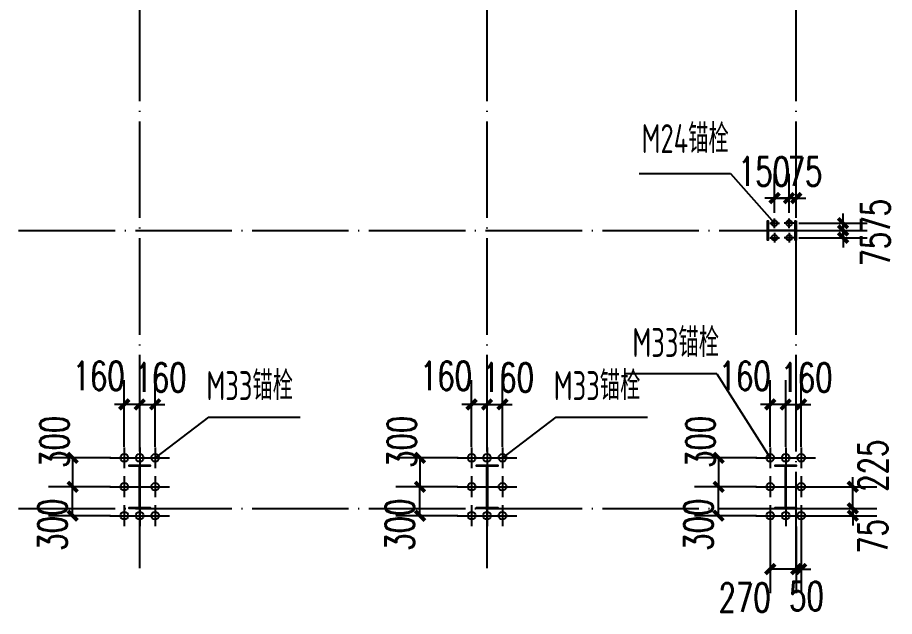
# Model space of a CAD drawing. Extents: x -33967 to 1773478, y -1022458 to -784650.
# Drawn here: x 576711 to 594888, y -1007114 to -994705 of the extents above; entities that cross this region are included whole.
import ezdxf
from ezdxf.enums import TextEntityAlignment as Align

# ---------------------------------------------------------------- set-up
doc = ezdxf.new("R2010")
doc.units = 0
doc.header["$LTSCALE"] = 1000
doc.header["$MEASUREMENT"] = 0
doc.linetypes.add('DOTE', pattern=[2.42, 2, -0.2, 0.02, -0.2])
for name, color, linetype in [('AXIS', 3, 'Continuous'), ('DOTE', 1, 'DOTE'), ('GZ', 50, 'Continuous'), ('TEXT', 7, 'Continuous')]:
    doc.layers.add(name, color=color, linetype=linetype)
doc.styles.add('_TCH_DIM_T3', font='SIMPLEX', dxfattribs={"width": 0.705882, "bigfont": 'GBCBIG'})
doc.styles.add('TSSD_Label', font='tssdeng.shx', dxfattribs={"width": 0.7, "bigfont": 'hztxt.shx'})
doc.dimstyles.new('TCH-200-2', dxfattribs={"dimtxt": 595, "dimasz": 200, "dimexe": 500, "dimexo": 600, "dimgap": 252.5, "dimtad": 1, "dimdec": 0, "dimlfac": 0.5, "dimzin": 0, "dimdsep": 46, "dimtxsty": '_TCH_DIM_T3', "dimblk": 'ARCHTICK', "dimcen": 0.09, "dimclrd": 124, "dimclre": 124, "dimclrt": 7, "dimazin": 2, "dimtfac": 1, "dimtdec": 0, "dimtix": 1, "dimtmove": 2, "dimatfit": 3, "dimfxl": 1, "dimtolj": 1, "dimtzin": 0, "dimarcsym": 0})

# ---------------------------------------------------------------- blocks, each defined once
blk = doc.blocks.new('_ArchTick')
at = {"color": 0, "linetype": 'ByBlock', "const_width": 0.4}
blk.add_lwpolyline([(-0.5, -0.5), (0.5, 0.5)], dxfattribs=at)
blk = doc.blocks.new('*D1409')
at = {"color": 124, "linetype": 'ByBlock', "lineweight": -2, "transparency": 16777216}
for p, q in [((578643, -1003826), (577353, -1003826)), ((577853, -1003826), (577853, -1004426)), ((578640, -1004426), (577353, -1004426))]:
    blk.add_line(p, q, dxfattribs=at)
at = {"layer": 'Defpoints', "color": 0, "linetype": 'ByBlock', "transparency": 16777216}
for p in [(579243, -1003826), (577853, -1004426), (579240, -1004426)]:
    blk.add_point(p, dxfattribs=at)
at = {"color": 124, "linetype": 'ByBlock', "lineweight": -2, "transparency": 16777216, "xscale": 200, "yscale": 200, "zscale": 200}
for p, rotation in [((577853, -1003826), 90), ((577853, -1004426), 270)]:
    blk.add_blockref('_ArchTick', p, dxfattribs=dict(at, rotation=rotation))
at = {"color": 7, "linetype": 'ByBlock', "transparency": 16777216, "insert": (577475, -1003496), "char_height": 595, "attachment_point": 5, "rotation": 90, "style": '_TCH_DIM_T3'}
blk.add_mtext('\\A1;300', dxfattribs=at)
blk = doc.blocks.new('*D1410')
at = {"color": 124, "linetype": 'ByBlock', "lineweight": -2, "transparency": 16777216}
for p, q in [((579243, -1003601), (579243, -1002220)), ((579563, -1003601), (579563, -1002220)), ((579243, -1002720), (579043, -1002720)), ((579243, -1002720), (579563, -1002720)), ((579563, -1002720), (579763, -1002720))]:
    blk.add_line(p, q, dxfattribs=at)
at = {"layer": 'Defpoints', "color": 0, "linetype": 'ByBlock', "transparency": 16777216}
for p in [(579563, -1002720), (579243, -1004201), (579563, -1004201)]:
    blk.add_point(p, dxfattribs=at)
at = {"color": 124, "linetype": 'ByBlock', "lineweight": -2, "transparency": 16777216, "xscale": 200, "yscale": 200, "zscale": 200}
blk.add_blockref('_ArchTick', (579243, -1002720), dxfattribs=at)
at = {"color": 124, "linetype": 'ByBlock', "lineweight": -2, "transparency": 16777216, "xscale": 200, "yscale": 200, "zscale": 200, "rotation": 180}
blk.add_blockref('_ArchTick', (579563, -1002720), dxfattribs=at)
at = {"color": 7, "linetype": 'ByBlock', "transparency": 16777216, "insert": (579675, -1002161), "char_height": 595, "attachment_point": 5, "style": '_TCH_DIM_T3'}
blk.add_mtext('\\A1;160', dxfattribs=at)
blk = doc.blocks.new('*D1411')
at = {"color": 124, "linetype": 'ByBlock', "lineweight": -2, "transparency": 16777216}
for p, q in [((578923, -1003601), (578923, -1002220)), ((579243, -1003601), (579243, -1002220)), ((578923, -1002720), (578723, -1002720)), ((579243, -1002720), (578923, -1002720)), ((579243, -1002720), (579443, -1002720))]:
    blk.add_line(p, q, dxfattribs=at)
at = {"layer": 'Defpoints', "color": 0, "linetype": 'ByBlock', "transparency": 16777216}
for p in [(578923, -1002720), (578923, -1004201), (579243, -1004201)]:
    blk.add_point(p, dxfattribs=at)
at = {"color": 124, "linetype": 'ByBlock', "lineweight": -2, "transparency": 16777216, "xscale": 200, "yscale": 200, "zscale": 200}
blk.add_blockref('_ArchTick', (578923, -1002720), dxfattribs=at)
at = {"color": 124, "linetype": 'ByBlock', "lineweight": -2, "transparency": 16777216, "xscale": 200, "yscale": 200, "zscale": 200, "rotation": 180}
blk.add_blockref('_ArchTick', (579243, -1002720), dxfattribs=at)
at = {"color": 7, "linetype": 'ByBlock', "transparency": 16777216, "insert": (578392, -1002129), "char_height": 595, "attachment_point": 5, "style": '_TCH_DIM_T3'}
blk.add_mtext('\\A1;160', dxfattribs=at)
blk = doc.blocks.new('*D1412')
at = {"color": 124, "linetype": 'ByBlock', "lineweight": -2, "transparency": 16777216}
for p, q in [((578640, -1004426), (577353, -1004426)), ((577853, -1005026), (577853, -1004426)), ((578640, -1005026), (577353, -1005026))]:
    blk.add_line(p, q, dxfattribs=at)
at = {"layer": 'Defpoints', "color": 0, "linetype": 'ByBlock', "transparency": 16777216}
for p in [(577853, -1004426), (579240, -1004426), (579240, -1005026)]:
    blk.add_point(p, dxfattribs=at)
at = {"color": 124, "linetype": 'ByBlock', "lineweight": -2, "transparency": 16777216, "xscale": 200, "yscale": 200, "zscale": 200}
for p, rotation in [((577853, -1004426), 90), ((577853, -1005026), 270)]:
    blk.add_blockref('_ArchTick', p, dxfattribs=dict(at, rotation=rotation))
at = {"color": 7, "linetype": 'ByBlock', "transparency": 16777216, "insert": (577433, -1005213), "char_height": 595, "attachment_point": 5, "rotation": 90, "style": '_TCH_DIM_T3'}
blk.add_mtext('\\A1;300', dxfattribs=at)
blk = doc.blocks.new('*D1413')
at = {"color": 124, "linetype": 'ByBlock', "lineweight": -2, "transparency": 16777216}
for p, q in [((585843, -1003826), (584553, -1003826)), ((585053, -1003826), (585053, -1004426)), ((585840, -1004426), (584553, -1004426))]:
    blk.add_line(p, q, dxfattribs=at)
at = {"layer": 'Defpoints', "color": 0, "linetype": 'ByBlock', "transparency": 16777216}
for p in [(586443, -1003826), (585053, -1004426), (586440, -1004426)]:
    blk.add_point(p, dxfattribs=at)
at = {"color": 124, "linetype": 'ByBlock', "lineweight": -2, "transparency": 16777216, "xscale": 200, "yscale": 200, "zscale": 200}
for p, rotation in [((585053, -1003826), 90), ((585053, -1004426), 270)]:
    blk.add_blockref('_ArchTick', p, dxfattribs=dict(at, rotation=rotation))
at = {"color": 7, "linetype": 'ByBlock', "transparency": 16777216, "insert": (584675, -1003496), "char_height": 595, "attachment_point": 5, "rotation": 90, "style": '_TCH_DIM_T3'}
blk.add_mtext('\\A1;300', dxfattribs=at)
blk = doc.blocks.new('*D1414')
at = {"color": 124, "linetype": 'ByBlock', "lineweight": -2, "transparency": 16777216}
for p, q in [((586443, -1003601), (586443, -1002220)), ((586763, -1003601), (586763, -1002220)), ((586443, -1002720), (586243, -1002720)), ((586443, -1002720), (586763, -1002720)), ((586763, -1002720), (586963, -1002720))]:
    blk.add_line(p, q, dxfattribs=at)
at = {"layer": 'Defpoints', "color": 0, "linetype": 'ByBlock', "transparency": 16777216}
for p in [(586763, -1002720), (586443, -1004201), (586763, -1004201)]:
    blk.add_point(p, dxfattribs=at)
at = {"color": 124, "linetype": 'ByBlock', "lineweight": -2, "transparency": 16777216, "xscale": 200, "yscale": 200, "zscale": 200}
blk.add_blockref('_ArchTick', (586443, -1002720), dxfattribs=at)
at = {"color": 124, "linetype": 'ByBlock', "lineweight": -2, "transparency": 16777216, "xscale": 200, "yscale": 200, "zscale": 200, "rotation": 180}
blk.add_blockref('_ArchTick', (586763, -1002720), dxfattribs=at)
at = {"color": 7, "linetype": 'ByBlock', "transparency": 16777216, "insert": (586875, -1002161), "char_height": 595, "attachment_point": 5, "style": '_TCH_DIM_T3'}
blk.add_mtext('\\A1;160', dxfattribs=at)
blk = doc.blocks.new('*D1415')
at = {"color": 124, "linetype": 'ByBlock', "lineweight": -2, "transparency": 16777216}
for p, q in [((586123, -1003601), (586123, -1002220)), ((586443, -1003601), (586443, -1002220)), ((586123, -1002720), (585923, -1002720)), ((586443, -1002720), (586123, -1002720)), ((586443, -1002720), (586643, -1002720))]:
    blk.add_line(p, q, dxfattribs=at)
at = {"layer": 'Defpoints', "color": 0, "linetype": 'ByBlock', "transparency": 16777216}
for p in [(586123, -1002720), (586123, -1004201), (586443, -1004201)]:
    blk.add_point(p, dxfattribs=at)
at = {"color": 124, "linetype": 'ByBlock', "lineweight": -2, "transparency": 16777216, "xscale": 200, "yscale": 200, "zscale": 200}
blk.add_blockref('_ArchTick', (586123, -1002720), dxfattribs=at)
at = {"color": 124, "linetype": 'ByBlock', "lineweight": -2, "transparency": 16777216, "xscale": 200, "yscale": 200, "zscale": 200, "rotation": 180}
blk.add_blockref('_ArchTick', (586443, -1002720), dxfattribs=at)
at = {"color": 7, "linetype": 'ByBlock', "transparency": 16777216, "insert": (585592, -1002129), "char_height": 595, "attachment_point": 5, "style": '_TCH_DIM_T3'}
blk.add_mtext('\\A1;160', dxfattribs=at)
blk = doc.blocks.new('*D1416')
at = {"color": 124, "linetype": 'ByBlock', "lineweight": -2, "transparency": 16777216}
for p, q in [((585840, -1004426), (584553, -1004426)), ((585053, -1005026), (585053, -1004426)), ((585840, -1005026), (584553, -1005026))]:
    blk.add_line(p, q, dxfattribs=at)
at = {"layer": 'Defpoints', "color": 0, "linetype": 'ByBlock', "transparency": 16777216}
for p in [(585053, -1004426), (586440, -1004426), (586440, -1005026)]:
    blk.add_point(p, dxfattribs=at)
at = {"color": 124, "linetype": 'ByBlock', "lineweight": -2, "transparency": 16777216, "xscale": 200, "yscale": 200, "zscale": 200}
for p, rotation in [((585053, -1004426), 90), ((585053, -1005026), 270)]:
    blk.add_blockref('_ArchTick', p, dxfattribs=dict(at, rotation=rotation))
at = {"color": 7, "linetype": 'ByBlock', "transparency": 16777216, "insert": (584633, -1005213), "char_height": 595, "attachment_point": 5, "rotation": 90, "style": '_TCH_DIM_T3'}
blk.add_mtext('\\A1;300', dxfattribs=at)
blk = doc.blocks.new('*D1417')
at = {"color": 124, "linetype": 'ByBlock', "lineweight": -2, "transparency": 16777216}
for p, q in [((592033, -1003826), (590743, -1003826)), ((591243, -1003826), (591243, -1004426)), ((592030, -1004426), (590743, -1004426))]:
    blk.add_line(p, q, dxfattribs=at)
at = {"layer": 'Defpoints', "color": 0, "linetype": 'ByBlock', "transparency": 16777216}
for p in [(592633, -1003826), (591243, -1004426), (592630, -1004426)]:
    blk.add_point(p, dxfattribs=at)
at = {"color": 124, "linetype": 'ByBlock', "lineweight": -2, "transparency": 16777216, "xscale": 200, "yscale": 200, "zscale": 200}
for p, rotation in [((591243, -1003826), 90), ((591243, -1004426), 270)]:
    blk.add_blockref('_ArchTick', p, dxfattribs=dict(at, rotation=rotation))
at = {"color": 7, "linetype": 'ByBlock', "transparency": 16777216, "insert": (590865, -1003496), "char_height": 595, "attachment_point": 5, "rotation": 90, "style": '_TCH_DIM_T3'}
blk.add_mtext('\\A1;300', dxfattribs=at)
blk = doc.blocks.new('*D1418')
at = {"color": 124, "linetype": 'ByBlock', "lineweight": -2, "transparency": 16777216}
for p, q in [((592633, -1003601), (592633, -1002220)), ((592953, -1003601), (592953, -1002220)), ((592633, -1002720), (592433, -1002720)), ((592633, -1002720), (592953, -1002720)), ((592953, -1002720), (593153, -1002720))]:
    blk.add_line(p, q, dxfattribs=at)
at = {"layer": 'Defpoints', "color": 0, "linetype": 'ByBlock', "transparency": 16777216}
for p in [(592953, -1002720), (592633, -1004201), (592953, -1004201)]:
    blk.add_point(p, dxfattribs=at)
at = {"color": 124, "linetype": 'ByBlock', "lineweight": -2, "transparency": 16777216, "xscale": 200, "yscale": 200, "zscale": 200}
blk.add_blockref('_ArchTick', (592633, -1002720), dxfattribs=at)
at = {"color": 124, "linetype": 'ByBlock', "lineweight": -2, "transparency": 16777216, "xscale": 200, "yscale": 200, "zscale": 200, "rotation": 180}
blk.add_blockref('_ArchTick', (592953, -1002720), dxfattribs=at)
at = {"color": 7, "linetype": 'ByBlock', "transparency": 16777216, "insert": (593065, -1002161), "char_height": 595, "attachment_point": 5, "style": '_TCH_DIM_T3'}
blk.add_mtext('\\A1;160', dxfattribs=at)
blk = doc.blocks.new('*D1419')
at = {"color": 124, "linetype": 'ByBlock', "lineweight": -2, "transparency": 16777216}
for p, q in [((592313, -1003601), (592313, -1002220)), ((592633, -1003601), (592633, -1002220)), ((592313, -1002720), (592113, -1002720)), ((592633, -1002720), (592313, -1002720)), ((592633, -1002720), (592833, -1002720))]:
    blk.add_line(p, q, dxfattribs=at)
at = {"layer": 'Defpoints', "color": 0, "linetype": 'ByBlock', "transparency": 16777216}
for p in [(592313, -1002720), (592313, -1004201), (592633, -1004201)]:
    blk.add_point(p, dxfattribs=at)
at = {"color": 124, "linetype": 'ByBlock', "lineweight": -2, "transparency": 16777216, "xscale": 200, "yscale": 200, "zscale": 200}
blk.add_blockref('_ArchTick', (592313, -1002720), dxfattribs=at)
at = {"color": 124, "linetype": 'ByBlock', "lineweight": -2, "transparency": 16777216, "xscale": 200, "yscale": 200, "zscale": 200, "rotation": 180}
blk.add_blockref('_ArchTick', (592633, -1002720), dxfattribs=at)
at = {"color": 7, "linetype": 'ByBlock', "transparency": 16777216, "insert": (591782, -1002129), "char_height": 595, "attachment_point": 5, "style": '_TCH_DIM_T3'}
blk.add_mtext('\\A1;160', dxfattribs=at)
blk = doc.blocks.new('*D1420')
at = {"color": 124, "linetype": 'ByBlock', "lineweight": -2, "transparency": 16777216}
for p, q in [((592030, -1004426), (590743, -1004426)), ((591243, -1005026), (591243, -1004426)), ((592030, -1005026), (590743, -1005026))]:
    blk.add_line(p, q, dxfattribs=at)
at = {"layer": 'Defpoints', "color": 0, "linetype": 'ByBlock', "transparency": 16777216}
for p in [(591243, -1004426), (592630, -1004426), (592630, -1005026)]:
    blk.add_point(p, dxfattribs=at)
at = {"color": 124, "linetype": 'ByBlock', "lineweight": -2, "transparency": 16777216, "xscale": 200, "yscale": 200, "zscale": 200}
for p, rotation in [((591243, -1004426), 90), ((591243, -1005026), 270)]:
    blk.add_blockref('_ArchTick', p, dxfattribs=dict(at, rotation=rotation))
at = {"color": 7, "linetype": 'ByBlock', "transparency": 16777216, "insert": (590823, -1005213), "char_height": 595, "attachment_point": 5, "rotation": 90, "style": '_TCH_DIM_T3'}
blk.add_mtext('\\A1;300', dxfattribs=at)
blk = doc.blocks.new('*D1421')
at = {"color": 124, "linetype": 'ByBlock', "lineweight": -2, "transparency": 16777216}
for p, q in [((594024, -1004426), (594024, -1004226)), ((593236, -1004426), (594524, -1004426)), ((594024, -1004876), (594024, -1004426)), ((593236, -1004876), (594524, -1004876)), ((594024, -1004876), (594024, -1005076))]:
    blk.add_line(p, q, dxfattribs=at)
at = {"layer": 'Defpoints', "color": 0, "linetype": 'ByBlock', "transparency": 16777216}
for p in [(592636, -1004426), (594024, -1004426), (592636, -1004876)]:
    blk.add_point(p, dxfattribs=at)
at = {"color": 124, "linetype": 'ByBlock', "lineweight": -2, "transparency": 16777216, "xscale": 200, "yscale": 200, "zscale": 200}
for p, rotation in [((594024, -1004426), 270), ((594024, -1004876), 90)]:
    blk.add_blockref('_ArchTick', p, dxfattribs=dict(at, rotation=rotation))
at = {"color": 7, "linetype": 'ByBlock', "transparency": 16777216, "insert": (594443, -1003989), "char_height": 595, "attachment_point": 5, "rotation": 90, "style": '_TCH_DIM_T3'}
blk.add_mtext('\\A1;225', dxfattribs=at)
blk = doc.blocks.new('*D1422')
at = {"color": 124, "linetype": 'ByBlock', "lineweight": -2, "transparency": 16777216}
for p, q in [((594024, -1004876), (594024, -1004676)), ((593236, -1004876), (594524, -1004876)), ((594024, -1005026), (594024, -1004876)), ((593236, -1005026), (594524, -1005026)), ((594024, -1005026), (594024, -1005226))]:
    blk.add_line(p, q, dxfattribs=at)
at = {"layer": 'Defpoints', "color": 0, "linetype": 'ByBlock', "transparency": 16777216}
for p in [(592636, -1004876), (594024, -1004876), (592636, -1005026)]:
    blk.add_point(p, dxfattribs=at)
at = {"color": 124, "linetype": 'ByBlock', "lineweight": -2, "transparency": 16777216, "xscale": 200, "yscale": 200, "zscale": 200}
for p, rotation in [((594024, -1004876), 270), ((594024, -1005026), 90)]:
    blk.add_blockref('_ArchTick', p, dxfattribs=dict(at, rotation=rotation))
at = {"color": 7, "linetype": 'ByBlock', "transparency": 16777216, "insert": (594443, -1005456), "char_height": 595, "attachment_point": 5, "rotation": 90, "style": '_TCH_DIM_T3'}
blk.add_mtext('\\A1;75', dxfattribs=at)
blk = doc.blocks.new('*D1423')
at = {"color": 124, "linetype": 'ByBlock', "lineweight": -2, "transparency": 16777216}
for p, q in [((592853, -1005251), (592853, -1006632)), ((592953, -1005251), (592953, -1006632)), ((592853, -1006132), (592653, -1006132)), ((592853, -1006132), (592953, -1006132)), ((592953, -1006132), (593153, -1006132))]:
    blk.add_line(p, q, dxfattribs=at)
at = {"layer": 'Defpoints', "color": 0, "linetype": 'ByBlock', "transparency": 16777216}
for p in [(592853, -1004651), (592953, -1004651), (592953, -1006132)]:
    blk.add_point(p, dxfattribs=at)
at = {"color": 124, "linetype": 'ByBlock', "lineweight": -2, "transparency": 16777216, "xscale": 200, "yscale": 200, "zscale": 200}
blk.add_blockref('_ArchTick', (592853, -1006132), dxfattribs=at)
at = {"color": 124, "linetype": 'ByBlock', "lineweight": -2, "transparency": 16777216, "xscale": 200, "yscale": 200, "zscale": 200, "rotation": 180}
blk.add_blockref('_ArchTick', (592953, -1006132), dxfattribs=at)
at = {"color": 7, "linetype": 'ByBlock', "transparency": 16777216, "insert": (593065, -1006691), "char_height": 595, "attachment_point": 5, "style": '_TCH_DIM_T3'}
blk.add_mtext('\\A1;50', dxfattribs=at)
blk = doc.blocks.new('*D1424')
at = {"color": 124, "linetype": 'ByBlock', "lineweight": -2, "transparency": 16777216}
for p, q in [((592313, -1005251), (592313, -1006632)), ((592853, -1005251), (592853, -1006632)), ((592853, -1006132), (592313, -1006132))]:
    blk.add_line(p, q, dxfattribs=at)
at = {"layer": 'Defpoints', "color": 0, "linetype": 'ByBlock', "transparency": 16777216}
for p in [(592313, -1004651), (592853, -1004651), (592313, -1006132)]:
    blk.add_point(p, dxfattribs=at)
at = {"color": 124, "linetype": 'ByBlock', "lineweight": -2, "transparency": 16777216, "xscale": 200, "yscale": 200, "zscale": 200, "rotation": 180}
blk.add_blockref('_ArchTick', (592313, -1006132), dxfattribs=at)
at = {"color": 124, "linetype": 'ByBlock', "lineweight": -2, "transparency": 16777216, "xscale": 200, "yscale": 200, "zscale": 200}
blk.add_blockref('_ArchTick', (592853, -1006132), dxfattribs=at)
at = {"color": 7, "linetype": 'ByBlock', "transparency": 16777216, "insert": (591782, -1006723), "char_height": 595, "attachment_point": 5, "style": '_TCH_DIM_T3'}
blk.add_mtext('\\A1;270', dxfattribs=at)
blk = doc.blocks.new('*D1537')
at = {"color": 124, "linetype": 'ByBlock', "lineweight": -2, "transparency": 16777216}
for p, q in [((593823, -998966), (593823, -998766)), ((592908, -998966), (594323, -998966)), ((593823, -998966), (593823, -999116)), ((592908, -999116), (594323, -999116)), ((593823, -999116), (593823, -999316))]:
    blk.add_line(p, q, dxfattribs=at)
at = {"layer": 'Defpoints', "color": 0, "linetype": 'ByBlock', "transparency": 16777216}
for p in [(592308, -998966), (592308, -999116), (593823, -999116)]:
    blk.add_point(p, dxfattribs=at)
at = {"color": 124, "linetype": 'ByBlock', "lineweight": -2, "transparency": 16777216, "xscale": 200, "yscale": 200, "zscale": 200}
for p, rotation in [((593823, -998966), 270), ((593823, -999116), 90)]:
    blk.add_blockref('_ArchTick', p, dxfattribs=dict(at, rotation=rotation))
at = {"color": 7, "linetype": 'ByBlock', "transparency": 16777216, "insert": (594498, -998823), "char_height": 595, "attachment_point": 5, "rotation": 90, "style": '_TCH_DIM_T3'}
blk.add_mtext('\\A1;75', dxfattribs=at)
blk = doc.blocks.new('*D1538')
at = {"color": 124, "linetype": 'ByBlock', "lineweight": -2, "transparency": 16777216}
for p, q in [((593823, -999116), (593823, -998916)), ((592908, -999116), (594323, -999116)), ((593823, -999266), (593823, -999116)), ((592908, -999266), (594323, -999266)), ((593823, -999266), (593823, -999466))]:
    blk.add_line(p, q, dxfattribs=at)
at = {"layer": 'Defpoints', "color": 0, "linetype": 'ByBlock', "transparency": 16777216}
for p in [(592308, -999116), (593823, -999116), (592308, -999266)]:
    blk.add_point(p, dxfattribs=at)
at = {"color": 124, "linetype": 'ByBlock', "lineweight": -2, "transparency": 16777216, "xscale": 200, "yscale": 200, "zscale": 200}
for p, rotation in [((593823, -999116), 270), ((593823, -999266), 90)]:
    blk.add_blockref('_ArchTick', p, dxfattribs=dict(at, rotation=rotation))
at = {"color": 7, "linetype": 'ByBlock', "transparency": 16777216, "insert": (594498, -999505), "char_height": 595, "attachment_point": 5, "rotation": 90, "style": '_TCH_DIM_T3'}
blk.add_mtext('\\A1;75', dxfattribs=at)
blk = doc.blocks.new('*D1539')
at = {"color": 124, "linetype": 'ByBlock', "lineweight": -2, "transparency": 16777216}
for p, q in [((592703, -998752), (592703, -997945)), ((592853, -998752), (592853, -997945)), ((592703, -998445), (592503, -998445)), ((592853, -998445), (592703, -998445)), ((592853, -998445), (593053, -998445))]:
    blk.add_line(p, q, dxfattribs=at)
at = {"layer": 'Defpoints', "color": 0, "linetype": 'ByBlock', "transparency": 16777216}
for p in [(592703, -998445), (592703, -999352), (592853, -999352)]:
    blk.add_point(p, dxfattribs=at)
at = {"color": 124, "linetype": 'ByBlock', "lineweight": -2, "transparency": 16777216, "xscale": 200, "yscale": 200, "zscale": 200}
blk.add_blockref('_ArchTick', (592703, -998445), dxfattribs=at)
at = {"color": 124, "linetype": 'ByBlock', "lineweight": -2, "transparency": 16777216, "xscale": 200, "yscale": 200, "zscale": 200, "rotation": 180}
blk.add_blockref('_ArchTick', (592853, -998445), dxfattribs=at)
at = {"color": 7, "linetype": 'ByBlock', "transparency": 16777216, "insert": (593033, -997895), "char_height": 595, "attachment_point": 5, "style": '_TCH_DIM_T3'}
blk.add_mtext('\\A1;75', dxfattribs=at)
blk = doc.blocks.new('*D1540')
at = {"color": 124, "linetype": 'ByBlock', "lineweight": -2, "transparency": 16777216}
for p, q in [((592403, -998752), (592403, -997945)), ((592703, -998752), (592703, -997945)), ((592403, -998445), (592203, -998445)), ((592403, -998445), (592703, -998445)), ((592703, -998445), (592903, -998445))]:
    blk.add_line(p, q, dxfattribs=at)
at = {"layer": 'Defpoints', "color": 0, "linetype": 'ByBlock', "transparency": 16777216}
for p in [(592703, -998445), (592403, -999352), (592703, -999352)]:
    blk.add_point(p, dxfattribs=at)
at = {"color": 124, "linetype": 'ByBlock', "lineweight": -2, "transparency": 16777216, "xscale": 200, "yscale": 200, "zscale": 200}
blk.add_blockref('_ArchTick', (592403, -998445), dxfattribs=at)
at = {"color": 124, "linetype": 'ByBlock', "lineweight": -2, "transparency": 16777216, "xscale": 200, "yscale": 200, "zscale": 200, "rotation": 180}
blk.add_blockref('_ArchTick', (592703, -998445), dxfattribs=at)
at = {"color": 7, "linetype": 'ByBlock', "transparency": 16777216, "insert": (592183, -997895), "char_height": 595, "attachment_point": 5, "style": '_TCH_DIM_T3'}
blk.add_mtext('\\A1;150', dxfattribs=at)

msp = doc.modelspace()

# ---------------------------------------------------------------- linework, layer by layer
for centre, radius in [((592402.9, -998966.4), 58.5), ((592702.9, -998966.4), 58.5), ((592402.9, -999266.4), 58.5), ((592702.9, -999266.4), 58.5), ((578923.2, -1003826.2), 80), ((579243.2, -1003826.2), 80), ((579563.2, -1003826.2), 80), ((586123.2, -1003826.2), 80), ((586443.2, -1003826.2), 80), ((586763.2, -1003826.2), 80), ((592313.2, -1003826.3), 80), ((592633.2, -1003826.3), 80), ((592953.2, -1003826.3), 80), ((578923.2, -1004426.1), 80), ((579563.2, -1004426.1), 80), ((586123.2, -1004426.1), 80), ((586763.2, -1004426.1), 80), ((592313.2, -1004426.1), 80), ((592953.2, -1004426.1), 80), ((578923.2, -1005026.2), 80), ((579243.2, -1005026.2), 80), ((579563.2, -1005026.2), 80), ((586123.2, -1005026.2), 80), ((586443.2, -1005026.2), 80), ((586763.2, -1005026.2), 80), ((592313.2, -1005026.3), 80), ((592633.2, -1005026.3), 80), ((592953.2, -1005026.3), 80)]:
    msp.add_circle(centre, radius)
at = {"layer": 'AXIS'}
for p, q in [((589594.1, -997935), (591489.9, -997935)), ((591489.9, -997935), (592402.9, -998966.4)), ((592302.2, -998966.4), (592503.5, -998966.4)), ((592402.9, -999067.1), (592402.9, -998865.8)), ((592803.5, -998966.4), (592602.2, -998966.4)), ((592702.9, -999067.1), (592702.9, -998865.8)), ((592402.9, -999165.8), (592402.9, -999367.1)), ((592702.9, -999165.8), (592702.9, -999367.1)), ((592302.2, -999266.4), (592503.5, -999266.4)), ((592803.5, -999266.4), (592602.2, -999266.4)), ((591208.3, -1002089), (589306.4, -1002089)), ((591208.3, -1002089), (592313.2, -1003826.3)), ((580668.2, -1002982.4), (579563.2, -1003826.2)), ((580668.2, -1002982.4), (582570, -1002982.4)), ((587868.2, -1002982.4), (586763.2, -1003826.2)), ((587868.2, -1002982.4), (589770, -1002982.4)), ((578923.2, -1003610.2), (578923.2, -1004042.2)), ((579243.2, -1003610.2), (579243.2, -1004042.2)), ((579563.2, -1003610.2), (579563.2, -1004042.2)), ((586123.2, -1003610.2), (586123.2, -1004042.2)), ((586443.2, -1003610.2), (586443.2, -1004042.2)), ((586763.2, -1003610.2), (586763.2, -1004042.2)), ((592313.2, -1003610.3), (592313.2, -1004042.3)), ((592633.2, -1003610.3), (592633.2, -1004042.3)), ((592953.2, -1003610.3), (592953.2, -1004042.3)), ((578625.2, -1003826.2), (579861.2, -1003826.2)), ((585825.2, -1003826.2), (587061.2, -1003826.2)), ((592015.2, -1003826.3), (593251.2, -1003826.3)), ((578923.2, -1004210.1), (578923.2, -1004642.1)), ((579563.2, -1004210.1), (579563.2, -1004642.1)), ((586123.2, -1004210.1), (586123.2, -1004642.1)), ((586763.2, -1004210.1), (586763.2, -1004642.1)), ((592313.2, -1004210.1), (592313.2, -1004642.1)), ((592953.2, -1004210.1), (592953.2, -1004642.1)), ((578625.2, -1004426.1), (579861.2, -1004426.1)), ((585825.2, -1004426.1), (587061.2, -1004426.1)), ((592015.2, -1004426.1), (593251.2, -1004426.1)), ((578923.2, -1004810.2), (578923.2, -1005242.2)), ((579243.2, -1004810.2), (579243.2, -1005242.2)), ((579563.2, -1004810.2), (579563.2, -1005242.2)), ((586123.2, -1004810.2), (586123.2, -1005242.2)), ((586443.2, -1004810.2), (586443.2, -1005242.2)), ((586763.2, -1004810.2), (586763.2, -1005242.2)), ((592313.2, -1004810.3), (592313.2, -1005242.3)), ((592633.2, -1004810.3), (592633.2, -1005242.3)), ((592953.2, -1004810.3), (592953.2, -1005242.3)), ((578625.2, -1005026.2), (579861.2, -1005026.2)), ((585825.2, -1005026.2), (587061.2, -1005026.2)), ((592015.2, -1005026.3), (593251.2, -1005026.3))]:
    msp.add_line(p, q, dxfattribs=at)
at = {"layer": 'DOTE'}
for p, q in [((579243.2, -1006116.4), (579243.2, -949116.4)), ((586443.2, -1006116.4), (586443.2, -949116.4)), ((592853.2, -1006116.4), (592853.2, -949116.4)), ((535593.2, -999116.4), (594093.2, -999116.4)), ((535593.2, -1004876.4), (594093.2, -1004876.4))]:
    msp.add_line(p, q, dxfattribs=at)
at = {"layer": 'GZ'}
for points in [[(592853.2, -998916.4), (592853.2, -999316.4), (592833.2, -999316.4), (592833.2, -999130.1), (592823.2, -999122.4), (592282.5, -999122.4), (592273.2, -999130.1), (592273.2, -999316.4), (592253.2, -999316.4), (592253.2, -998916.4), (592273.2, -998916.4), (592273.2, -999102.4), (592282.2, -999110.4), (592823.2, -999110.4), (592833.2, -999102.4), (592833.2, -998916.4), (592853.2, -998916.4)], [(579463.2, -1004876.4), (579023.2, -1004876.4), (579023.2, -1004856.4), (579229.5, -1004856.4), (579237.2, -1004846.4), (579237.2, -1004005.7), (579229.5, -1003996.4), (579023.2, -1003996.4), (579023.2, -1003976.4), (579463.2, -1003976.4), (579463.2, -1003996.4), (579257.2, -1003996.4), (579249.2, -1004005.4), (579249.2, -1004846.4), (579257.2, -1004856.4), (579463.2, -1004856.4), (579463.2, -1004876.4)], [(586663.2, -1004876.4), (586223.2, -1004876.4), (586223.2, -1004856.4), (586429.5, -1004856.4), (586437.2, -1004846.4), (586437.2, -1004005.7), (586429.5, -1003996.4), (586223.2, -1003996.4), (586223.2, -1003976.4), (586663.2, -1003976.4), (586663.2, -1003996.4), (586457.2, -1003996.4), (586449.2, -1004005.4), (586449.2, -1004846.4), (586457.2, -1004856.4), (586663.2, -1004856.4), (586663.2, -1004876.4)], [(592853.2, -1004876.4), (592413.2, -1004876.4), (592413.2, -1004856.4), (592619.5, -1004856.4), (592627.2, -1004846.4), (592627.2, -1004005.7), (592619.5, -1003996.4), (592413.2, -1003996.4), (592413.2, -1003976.4), (592853.2, -1003976.4), (592853.2, -1003996.4), (592647.2, -1003996.4), (592639.2, -1004005.4), (592639.2, -1004846.4), (592647.2, -1004856.4), (592853.2, -1004856.4), (592853.2, -1004876.4)]]:
    msp.add_lwpolyline(points, close=True, dxfattribs=at)

# ---------------------------------------------------------------- texts
at = {"layer": 'TEXT', "style": 'TSSD_Label', "width": 0.7}
for s, p in [('M24锚栓', (590549.6, -997692.7)), ('M33锚栓', (590353.4, -1001917.5)), ('M33锚栓', (581523, -1002810.9)), ('M33锚栓', (588723, -1002810.9))]:
    msp.add_text(s, height=600, dxfattribs=at).set_placement(p, align=Align.BOTTOM_CENTER)

# ---------------------------------------------------------------- dimensions: what is measured, and where the dimension line sits
at = {"linetype": 'ByBlock'}
for base, p1, p2, angle, picture, middle in [((592702.6, -998444.7), (592402.9, -999352), (592702.6, -999352), 180, '*D1540', (592182.9, -997894.7)), ((592702.6, -998444.7), (592852.6, -999352), (592702.6, -999352), 180, '*D1539', (593032.7, -997894.7)), ((593823.2, -999116.4), (592307.9, -998966.4), (592307.9, -999116.4), 90, '*D1537', (594497.6, -998823.1)), ((593823.2, -999116.4), (592307.9, -999266.4), (592307.9, -999116.4), 270, '*D1538', (594497.6, -999505.1)), ((579563.2, -1002720), (579243.2, -1004201.3), (579563.2, -1004201.3), 180, '*D1410', (579675.3, -1002161.3)), ((586763.2, -1002720), (586443.2, -1004201.3), (586763.2, -1004201.3), 180, '*D1414', (586875.3, -1002161.3)), ((592953.2, -1002720), (592633.2, -1004201.3), (592953.2, -1004201.3), 180, '*D1418', (593065.3, -1002161.3)), ((577852.7, -1004426.1), (579243.2, -1003826.2), (579240.2, -1004426.1), 270, '*D1409', (577475.3, -1003496.1)), ((585052.7, -1004426.1), (586443.2, -1003826.2), (586440.2, -1004426.1), 270, '*D1413', (584675.3, -1003496.1)), ((591242.7, -1004426.2), (592633.2, -1003826.3), (592630.2, -1004426.2), 270, '*D1417', (590865.3, -1003496.1)), ((594023.7, -1004426.2), (592636.2, -1004876.4), (592636.2, -1004426.2), 90, '*D1421', (594443.5, -1003988.7)), ((577852.7, -1004426.1), (579240.2, -1005026.2), (579240.2, -1004426.1), 90, '*D1412', (577433, -1005213.1)), ((585052.7, -1004426.1), (586440.2, -1005026.2), (586440.2, -1004426.1), 90, '*D1416', (584633, -1005213.1)), ((591242.7, -1004426.2), (592630.2, -1005026.3), (592630.2, -1004426.2), 90, '*D1420', (590823, -1005213.1)), ((592953.2, -1006132.3), (592853.2, -1004651), (592953.2, -1004651), 180, '*D1423', (593065.3, -1006691)), ((594023.7, -1004876.4), (592636.2, -1005026.3), (592636.2, -1004876.4), 90, '*D1422', (594443.5, -1005455.9))]:
    dim = msp.add_linear_dim(base=base, p1=p1, p2=p2, angle=angle, dimstyle='TCH-200-2', dxfattribs=at)
    dim.commit()
    dim.dimension.update_dxf_attribs({"geometry": picture, "text_midpoint": middle, "dimtype": 128})
for base, p1, p2, picture, middle in [((578923.2, -1002720), (579243.2, -1004201.3), (578923.2, -1004201.3), '*D1411', (578392.3, -1002129.1)), ((586123.2, -1002720), (586443.2, -1004201.3), (586123.2, -1004201.3), '*D1415', (585592.3, -1002129.1)), ((592313.2, -1002720), (592633.2, -1004201.3), (592313.2, -1004201.3), '*D1419', (591782.3, -1002129.1)), ((592313.2, -1006132.3), (592853.2, -1004651), (592313.2, -1004651), '*D1424', (591782.3, -1006723.2))]:
    dim = msp.add_linear_dim(base=base, p1=p1, p2=p2, dimstyle='TCH-200-2', dxfattribs=at)
    dim.commit()
    dim.dimension.update_dxf_attribs({"geometry": picture, "text_midpoint": middle, "dimtype": 128})

doc.saveas('drawing.dxf')
